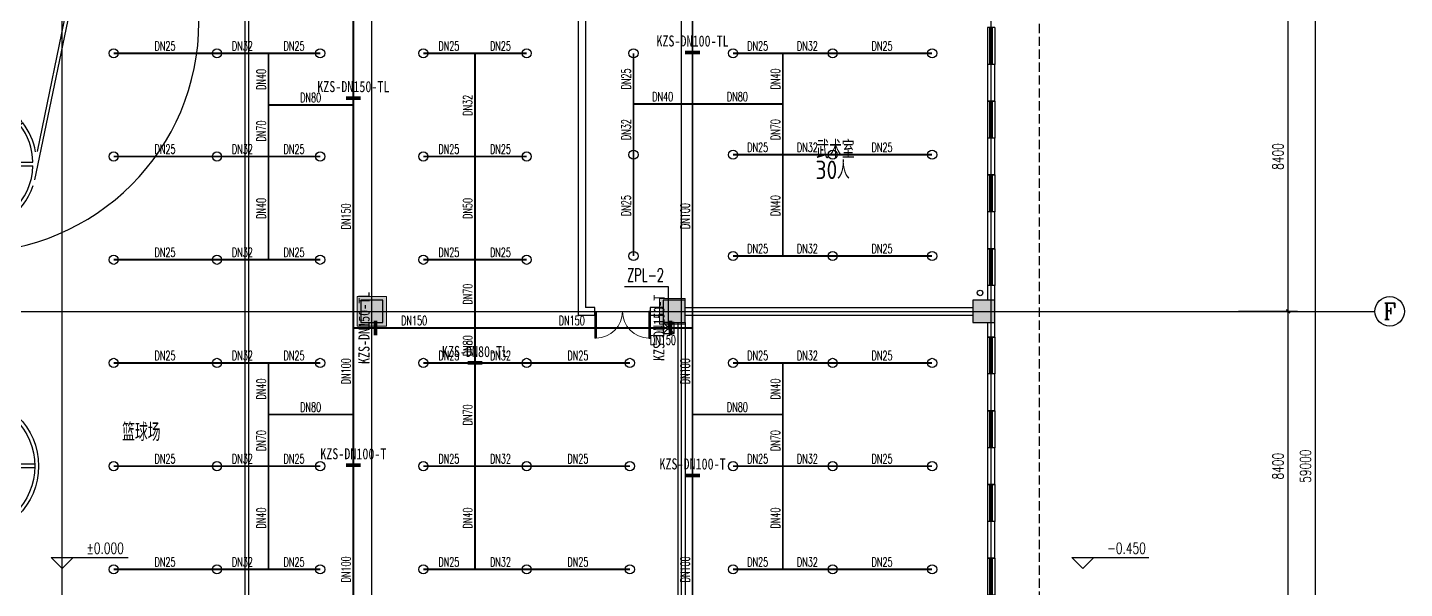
# Model space of a CAD drawing. Extents: x 817814 to 953178, y -139555 to 106956.
# Drawn here: x 890356 to 927704, y -104890 to -89671 of the extents above; entities that cross this region are included whole.
import ezdxf
from ezdxf.enums import TextEntityAlignment as Align

# ---------------------------------------------------------------- set-up
doc = ezdxf.new("R2010")
doc.units = 0
doc.header["$LTSCALE"] = 1000
doc.header["$MEASUREMENT"] = 0
doc.linetypes.add('__DASH', pattern=[0.35, 0.25, -0.1])
doc.linetypes.add('DOTE', pattern=[2.42, 2, -0.2, 0.02, -0.2])
doc.layers.add('15101', color=5, linetype='Continuous', lineweight=18)
for name, color, linetype in [('A-Roof-Drng', 8, 'Continuous'), ('AXIS', 3, 'Continuous'), ('AXIS_TEXT', 7, 'Continuous'), ('COLUMN', 2, 'Continuous'), ('DIM_ELEV', 3, 'Continuous'), ('DOOR_FIRE', 4, 'Continuous'), ('DOTE', 8, 'Continuous'), ('P-SPRN-IDEN', 4, 'Continuous'), ('P-SPRN-NAZL', 3, 'Continuous'), ('P-SPRN-PIPE', 6, 'Continuous'), ('P-SPRN-VPIP', 161, 'Continuous'), ('PUB_DIM', 3, 'Continuous'), ('PUB_HATCH', 8, 'Continuous'), ('PUB_TEXT', 7, 'Continuous'), ('WALL', 2, 'Continuous'), ('WINDOW', 4, 'Continuous'), ('体育设施', 7, 'Continuous'), ('抗震支吊架', 2, 'Continuous'), ('散水', 151, '__DASH')]:
    doc.layers.add(name, color=color, linetype=linetype)
doc.layers.add('定位矩形', color=6, linetype='Continuous', plot=False)
doc.layers.add('建筑底图', color=6, linetype='Continuous', plot=False)
doc.styles.add('_TCH_AXIS', font='COMPLEX', dxfattribs={"bigfont": 'GBCBIG'})
doc.styles.add('_TCH_DIM', font='SIMPLEX', dxfattribs={"bigfont": 'GBCBIG'})
doc.styles.add('_TCH_DIM_T3', font='SIMPLEX', dxfattribs={"width": 0.705882, "bigfont": 'GBCBIG'})
doc.styles.add('_TWT_PIPEDN', font='simplex.shx', dxfattribs={"width": 0.8, "height": 3.5, "bigfont": 'gbcbig.shx'})
doc.styles.add('_TWT_SERIAL', font='COMPLEX', dxfattribs={"width": 0.8, "height": 3, "bigfont": 'HZTXT'})
doc.styles.add('COMPLEX', font='COMPLEX')
doc.styles.add('kzcad', font='', dxfattribs={"width": 0.8})
doc.styles.get("Standard").update_dxf_attribs({"font": 'GBENOR', "bigfont": 'GBCBIG'})
doc.styles.get('kzcad').set_extended_font_data('SimSun')
doc.dimstyles.new('_TCH_ARCH&&100', dxfattribs={"dimtxt": 297.5, "dimasz": 100, "dimexe": 250, "dimexo": 300, "dimgap": 126.25, "dimtad": 1, "dimdec": 0, "dimzin": 0, "dimdsep": 46, "dimtxsty": '_TCH_DIM_T3', "dimblk": 'ARCHTICK', "dimcen": 0.09, "dimclrt": 7, "dimazin": 2, "dimtfac": 1, "dimtdec": 0, "dimtix": 1, "dimtmove": 2, "dimatfit": 3, "dimfxl": 100, "dimtolj": 1, "dimtzin": 0, "dimarcsym": 0})

# ---------------------------------------------------------------- blocks, each defined once
blk = doc.blocks.new('zhuzi')
at = {"layer": '15101'}
h = blk.add_hatch(color=256, dxfattribs=at)
h.dxf.hatch_style = 1
h.paths.add_polyline_path([(50957, 5262), (51657, 5262), (51657, 5962), (50957, 5962)])
h.paths.add_polyline_path([(42757, 5162), (43557, 5162), (43557, 5962), (42757, 5962)])
h.paths.add_polyline_path([(34407, 5262), (35107, 5262), (35107, 5962), (34407, 5962)])
h.paths.add_polyline_path([(26007, 5262), (26707, 5262), (26707, 5962), (26007, 5962)])
h.paths.add_polyline_path([(17857, 5162), (18657, 5162), (18657, 5962), (17857, 5962)])
h.paths.add_polyline_path([(59457, 2362), (60057, 2362), (60057, 2962), (59457, 2962)])
h.paths.add_polyline_path([(51057, 2362), (51657, 2362), (51657, 2962), (51057, 2962)])
h.paths.add_polyline_path([(17857, 2362), (18457, 2362), (18457, 2962), (17857, 2962)])
h.paths.add_polyline_path([(9457, 2362), (10057, 2362), (10057, 2962), (9457, 2962)])
h.paths.add_polyline_path([(59457, -2838), (60057, -2838), (60057, -2238), (59457, -2238)])
h.paths.add_polyline_path([(50957, -2888), (51657, -2888), (51657, -2188), (50957, -2188)])
h.paths.add_polyline_path([(42757, -2938), (43557, -2938), (43557, -2138), (42757, -2138)])
h.paths.add_polyline_path([(17857, -2938), (18657, -2938), (18657, -2138), (17857, -2138)])
h.paths.add_polyline_path([(9457, -2838), (10057, -2838), (10057, -2238), (9457, -2238)])
h.paths.add_polyline_path([(59457, -11238), (60057, -11238), (60057, -10638), (59457, -10638)])
h.paths.add_polyline_path([(50957, -11288), (51657, -11288), (51657, -10588), (50957, -10588)])
h.paths.add_polyline_path([(42757, -11338), (43557, -11338), (43557, -10538), (42757, -10538)])
h.paths.add_polyline_path([(17857, -11338), (18657, -11338), (18657, -10538), (17857, -10538)])
h.paths.add_polyline_path([(9457, -11238), (10057, -11238), (10057, -10638), (9457, -10638)])
h.paths.add_polyline_path([(5257, -11238), (5857, -11238), (5857, -10638), (5257, -10638)])
h.paths.add_polyline_path([(59457, -19638), (60057, -19638), (60057, -19038), (59457, -19038)])
h.paths.add_polyline_path([(50957, -19688), (51657, -19688), (51657, -18988), (50957, -18988)])
h.paths.add_polyline_path([(42757, -19738), (43557, -19738), (43557, -18938), (42757, -18938)])
h.paths.add_polyline_path([(17857, -19738), (18657, -19738), (18657, -18938), (17857, -18938)])
h.paths.add_polyline_path([(9457, -19638), (10057, -19638), (10057, -19038), (9457, -19038)])
h.paths.add_polyline_path([(5257, -19638), (5857, -19638), (5857, -19038), (5257, -19038)])
h.paths.add_polyline_path([(59457, -28038), (60057, -28038), (60057, -27438), (59457, -27438)])
h.paths.add_polyline_path([(50957, -28088), (51657, -28088), (51657, -27388), (50957, -27388)])
h.paths.add_polyline_path([(42757, -28138), (43557, -28138), (43557, -27338), (42757, -27338)])
h.paths.add_polyline_path([(17857, -28138), (18657, -28138), (18657, -27338), (17857, -27338)])
h.paths.add_polyline_path([(9457, -28038), (10057, -28038), (10057, -27438), (9457, -27438)])
h.paths.add_polyline_path([(5257, -28038), (5857, -28038), (5857, -27438), (5257, -27438)])
h.paths.add_polyline_path([(59457, -36438), (60057, -36438), (60057, -35838), (59457, -35838)])
h.paths.add_polyline_path([(50957, -36488), (51657, -36488), (51657, -35788), (50957, -35788)])
h.paths.add_polyline_path([(42757, -36538), (43557, -36538), (43557, -35738), (42757, -35738)])
h.paths.add_polyline_path([(17857, -36538), (18657, -36538), (18657, -35738), (17857, -35738)])
h.paths.add_polyline_path([(9457, -36438), (10057, -36438), (10057, -35838), (9457, -35838)])
h.paths.add_polyline_path([(5257, -36438), (5857, -36438), (5857, -35838), (5257, -35838)])
h.paths.add_polyline_path([(59457, -44838), (60057, -44838), (60057, -44238), (59457, -44238)])
h.paths.add_polyline_path([(50957, -44888), (51657, -44888), (51657, -44188), (50957, -44188)])
h.paths.add_polyline_path([(42757, -44938), (43557, -44938), (43557, -44138), (42757, -44138)])
h.paths.add_polyline_path([(17857, -44938), (18657, -44938), (18657, -44138), (17857, -44138)])
h.paths.add_polyline_path([(9457, -44838), (10057, -44838), (10057, -44238), (9457, -44238)])
h.paths.add_polyline_path([(59457, -50038), (60057, -50038), (60057, -49438), (59457, -49438)])
h.paths.add_polyline_path([(51057, -50038), (51657, -50038), (51657, -49438), (51057, -49438)])
h.paths.add_polyline_path([(17857, -50038), (18457, -50038), (18457, -49438), (17857, -49438)])
h.paths.add_polyline_path([(9457, -50038), (10057, -50038), (10057, -49438), (9457, -49438)])
h.paths.add_polyline_path([(50957, -53038), (51657, -53038), (51657, -52338), (50957, -52338)])
h.paths.add_polyline_path([(42757, -53038), (43557, -53038), (43557, -52238), (42757, -52238)])
h.paths.add_polyline_path([(34407, -53038), (35107, -53038), (35107, -52338), (34407, -52338)])
h.paths.add_polyline_path([(26007, -53038), (26707, -53038), (26707, -52338), (26007, -52338)])
h.paths.add_polyline_path([(17857, -53038), (18657, -53038), (18657, -52238), (17857, -52238)])
at = {"layer": '15101', "linetype": 'Continuous'}
for points in [[(42757, -19738), (43557, -19738), (43557, -18938), (42757, -18938)], [(50957, -19688), (51657, -19688), (51657, -18988), (50957, -18988)], [(59457, -19638), (60057, -19638), (60057, -19038), (59457, -19038)]]:
    blk.add_lwpolyline(points, close=True, dxfattribs=at)
blk = doc.blocks.new('A$Cd0cbd1ce')
at = {"layer": '体育设施', "color": 0, "linetype": 'DOTE'}
blk.add_line((7600, 0), (7600, 30000), dxfattribs=at)
at = {"layer": '体育设施', "color": 0}
for p, q in [((100, 29000), (15100, 29000)), ((100, 1000), (100, 29000)), ((1350, 27050), (1350, 29000)), ((5801, 22767), (4502, 28980)), ((5730, 23537), (4600, 29000)), ((9399, 22767), (10698, 28980)), ((9470, 23537), (10600, 29000)), ((13850, 27050), (13850, 29000)), ((15100, 29000), (15100, 1000)), ((7570, 25050), (7570, 24950)), ((7620, 25050), (7620, 24950)), ((6727, 24832), (6774, 24743)), ((6772, 24854), (6815, 24764)), ((8381, 24878), (8334, 24788)), ((8426, 24856), (8380, 24767)), ((6119, 24309), (6199, 24249)), ((9046, 24354), (8966, 24293)), ((9077, 24315), (8997, 24254)), ((9077, 24315), (8997, 24254)), ((6089, 24269), (6169, 24208)), ((5851, 23250), (9349, 23250)), ((5851, 23150), (9349, 23150)), ((9400, 15050), (5802, 15050)), ((9400, 14950), (5802, 14950)), ((5801, 7233), (4502, 1020)), ((9399, 7233), (10698, 1020)), ((5851, 6850), (9349, 6850)), ((5851, 6750), (9349, 6750)), ((5730, 6463), (4600, 1000)), ((9470, 6463), (10600, 1000)), ((6089, 5731), (6169, 5792)), ((6119, 5691), (6199, 5751)), ((9046, 5646), (8966, 5707)), ((9077, 5685), (8997, 5746)), ((6727, 5168), (6774, 5257)), ((6772, 5146), (6815, 5236)), ((8426, 5144), (8380, 5233)), ((7570, 4950), (7570, 5050)), ((7620, 4950), (7620, 5050)), ((8381, 5122), (8334, 5212)), ((1350, 2950), (1350, 1000)), ((13850, 2950), (13850, 1000)), ((15100, 1000), (100, 1000))]:
    blk.add_line(p, q, dxfattribs=at)
blk.add_lwpolyline([(15200, 29100), (15200, 900), (0, 900), (0, 29100)], close=True, dxfattribs=at)
for radius in [1900, 1800]:
    blk.add_circle((7600, 15000), radius, dxfattribs=at)
for centre, radius, start, end in [((7600, 27050), 6250, 180, 0), ((7600, 23200), 1850, 90.9183, 116.5905), ((7600, 23200), 1850, 65.0429, 89.3697), ((7600, 23200), 1850, 118.1392, 143.1811), ((7600, 23200), 1750, 118.1519, 143.172), ((7600, 23200), 1750, 90.9745, 116.6429), ((7600, 23200), 1750, 65.1845, 89.3424), ((7600, 23200), 1750, 38.6618, 63.5374), ((7600, 23200), 1850, 38.5966, 63.4942), ((7600, 23200), 1850, 10.2284, 37.0478), ((7600, 23200), 1850, 144.7298, 169.7716), ((7600, 23200), 1750, 144.8368, 178.4082), ((7600, 23200), 1750, 1.5918, 37.0247), ((7599, 23198), 1849, 190.0502, 341.6686), ((7600, 23200), 1750, 181.5918, 358.4082), ((7600, 2950), 6250, 0, 180), ((7599, 6802), 1849, 18.3314, 169.9498), ((7600, 6800), 1750, 1.5918, 178.4082), ((7600, 6800), 1750, 181.5918, 215.1632), ((7600, 6800), 1750, 322.9753, 358.4082), ((7600, 6800), 1850, 190.2284, 215.2702), ((7600, 6800), 1850, 322.9522, 349.7716), ((7600, 6800), 1850, 216.8189, 241.8608), ((7600, 6800), 1750, 216.828, 241.8481), ((7600, 6800), 1750, 296.4626, 321.3382), ((7600, 6800), 1850, 296.5058, 321.4034), ((7600, 6800), 1750, 243.3571, 269.0255), ((7600, 6800), 1850, 243.4095, 269.0817), ((7600, 6800), 1750, 270.6576, 294.8155), ((7600, 6800), 1850, 270.6303, 294.9571)]:
    blk.add_arc(centre, radius, start, end, dxfattribs=at)
blk = doc.blocks.new('_ArchTick')
at = {"color": 0, "linetype": 'ByBlock', "const_width": 0.4}
blk.add_lwpolyline([(-0.5, -0.5), (0.5, 0.5)], dxfattribs=at)
blk = doc.blocks.new('*D238')
at = {"layer": 'Defpoints', "color": 0, "transparency": 16777216}
for p in [(579033, 113938), (581423, 113938), (579033, 54938)]:
    blk.add_point(p, dxfattribs=at)
at = {"layer": 'PUB_DIM', "color": 0, "lineweight": -2, "transparency": 16777216}
for p, q in [((579333, 113938), (581673, 113938)), ((581423, 54938), (581423, 113938)), ((579333, 54938), (581673, 54938))]:
    blk.add_line(p, q, dxfattribs=at)
at = {"layer": 'PUB_DIM', "color": 0, "lineweight": -2, "transparency": 16777216, "xscale": 100, "yscale": 100, "zscale": 100}
for p, rotation in [((581423, 113938), 90), ((581423, 54938), 270)]:
    blk.add_blockref('_ArchTick', p, dxfattribs=dict(at, rotation=rotation))
at = {"layer": 'PUB_DIM', "color": 7, "transparency": 16777216, "insert": (581148, 84438), "char_height": 297.5, "attachment_point": 5, "rotation": 90, "style": '_TCH_DIM_T3'}
blk.add_mtext('\\A1;59000', dxfattribs=at)
blk = doc.blocks.new('*D247')
at = {"layer": 'Defpoints', "color": 0, "transparency": 16777216}
for p in [(579033, 88638), (580677, 88638), (579033, 80238)]:
    blk.add_point(p, dxfattribs=at)
at = {"layer": 'PUB_DIM', "color": 0, "lineweight": -2, "transparency": 16777216}
for p, q in [((579333, 88638), (580927, 88638)), ((580677, 80238), (580677, 88638)), ((579333, 80238), (580927, 80238))]:
    blk.add_line(p, q, dxfattribs=at)
at = {"layer": 'PUB_DIM', "color": 0, "lineweight": -2, "transparency": 16777216, "xscale": 100, "yscale": 100, "zscale": 100}
for p, rotation in [((580677, 88638), 90), ((580677, 80238), 270)]:
    blk.add_blockref('_ArchTick', p, dxfattribs=dict(at, rotation=rotation))
at = {"layer": 'PUB_DIM', "color": 7, "transparency": 16777216, "insert": (580402, 84438), "char_height": 297.5, "attachment_point": 5, "rotation": 90, "style": '_TCH_DIM_T3'}
blk.add_mtext('\\A1;8400', dxfattribs=at)
blk = doc.blocks.new('*D248')
at = {"layer": 'Defpoints', "color": 0, "transparency": 16777216}
for p in [(579033, 97038), (580677, 97038), (579033, 88638)]:
    blk.add_point(p, dxfattribs=at)
at = {"layer": 'PUB_DIM', "color": 0, "lineweight": -2, "transparency": 16777216}
for p, q in [((579333, 97038), (580927, 97038)), ((580677, 88638), (580677, 97038)), ((579333, 88638), (580927, 88638))]:
    blk.add_line(p, q, dxfattribs=at)
at = {"layer": 'PUB_DIM', "color": 0, "lineweight": -2, "transparency": 16777216, "xscale": 100, "yscale": 100, "zscale": 100}
for p, rotation in [((580677, 97038), 90), ((580677, 88638), 270)]:
    blk.add_blockref('_ArchTick', p, dxfattribs=dict(at, rotation=rotation))
at = {"layer": 'PUB_DIM', "color": 7, "transparency": 16777216, "insert": (580402, 92838), "char_height": 297.5, "attachment_point": 5, "rotation": 90, "style": '_TCH_DIM_T3'}
blk.add_mtext('\\A1;8400', dxfattribs=at)
blk = doc.blocks.new('_FZH')
blk.add_lwpolyline([(-0.5, -0.5), (0.5, -0.5), (0.5, 0.5), (-0.5, 0.5)], close=True)
at = {"layer": 'PUB_HATCH'}
blk.add_solid([(-0.5, -0.5), (0.5, -0.5), (-0.5, 0.5), (0.5, 0.5)], dxfattribs=at)
blk = doc.blocks.new('$TCHSYS$WIN2D')
for p, q in [((-0.5, 0.5), (0.5, 0.5)), ((-0.5, 0.5), (-0.5, -0.5)), ((0.5, 0.5), (0.5, -0.5)), ((0.5, 0.167), (-0.5, 0.167)), ((0.5, -0.167), (-0.5, -0.167)), ((-0.5, -0.5), (0.5, -0.5))]:
    blk.add_line(p, q)
blk = doc.blocks.new('_AXISO')
blk.add_circle((0, 0), 0.5)
at = {"layer": 'AXIS_TEXT', "style": 'COMPLEX', "width": 1.041667}
blk.add_attdef('A', text='', height=0.56, dxfattribs=at).set_placement((-0.25, -0.28), (0.25, -0.28), align=Align.FIT)
blk = doc.blocks.new('$DorLib2D$00000002')
for p, q in [((-0.5, 0), (-0.5, 0.4875)), ((-0.475, 0.4875), (-0.5, 0.4875)), ((-0.475, 0), (-0.475, 0.4875)), ((0.475, 0), (0.475, 0.4875)), ((0.475, 0.4875), (0.5, 0.4875)), ((0.5, 0), (0.5, 0.4875)), ((-0.5, 0), (-0.475, 0)), ((0.5, 0), (0.475, 0))]:
    blk.add_line(p, q)
at = {"lineweight": 13}
for centre, start, end in [((-0.4875, 0), 0, 88.53072), ((0.4875, 0), 91.46928, 180)]:
    blk.add_arc(centre, 0.4875, start, end, dxfattribs=at)
blk = doc.blocks.new('$TwtSys$00000125')
blk.add_circle((0, 0, 0), 1)
blk = doc.blocks.new('xdzcdxcvf')
at = {"layer": 'A-Roof-Drng'}
blk.add_circle((572321.4, 89137.7), 75, dxfattribs=at)
at = {"layer": 'AXIS'}
blk.add_line((579032.5, 88637.7), (583032.5, 88637.7), dxfattribs=at)
at = {"layer": 'DIM_ELEV'}
for p, q in [((547421.4, 81657.8), (547121.4, 81957.8)), ((547121.4, 81957.8), (549215.8, 81957.8)), ((547421.4, 81657.8), (547721.4, 81957.8)), ((575106.5, 81657.8), (574806.5, 81957.8)), ((574806.5, 81957.8), (576900.9, 81957.8)), ((575106.5, 81657.8), (575406.5, 81957.8))]:
    blk.add_line(p, q, dxfattribs=at)
at = {"layer": 'DOTE'}
for p, q in [((547421.4, 52467.1), (547421.4, 117010.8)), ((555821.4, 52467.1), (555821.4, 117010.8)), ((564221.4, 52467.1), (564221.4, 117010.8)), ((572621.4, 52467.1), (572621.4, 117010.8)), ((512626.4, 88637.7), (579032.5, 88637.7))]:
    blk.add_line(p, q, dxfattribs=at)
at = {"layer": 'WALL'}
for p, q in [((561421.4, 102737.7), (561421.4, 88537.7)), ((561621.4, 102637.7), (561621.4, 88737.7)), ((572721.4, 95337.7), (572521.4, 95337.7)), ((572521.4, 95337.7), (572521.4, 94337.7)), ((572721.4, 94337.7), (572721.4, 95337.7)), ((572521.4, 94337.7), (572721.4, 94337.7)), ((572721.4, 93337.7), (572521.4, 93337.7)), ((572521.4, 93337.7), (572521.4, 92337.7)), ((572721.4, 92337.7), (572721.4, 93337.7)), ((572521.4, 92337.7), (572721.4, 92337.7)), ((572721.4, 91337.7), (572521.4, 91337.7)), ((572521.4, 91337.7), (572521.4, 90337.7)), ((572721.4, 90337.7), (572721.4, 91337.7)), ((572521.4, 90337.7), (572721.4, 90337.7)), ((572721.4, 89337.7), (572521.4, 89337.7)), ((572521.4, 89337.7), (572521.4, 88937.7)), ((572721.4, 88937.7), (572721.4, 89337.7)), ((561421.4, 88537.7), (561871.4, 88537.7)), ((561871.4, 88737.7), (561621.4, 88737.7)), ((561871.4, 88537.7), (561871.4, 88737.7)), ((563721.4, 88737.7), (563371.4, 88737.7)), ((563371.4, 88737.7), (563371.4, 88537.7)), ((563371.4, 88537.7), (563721.4, 88537.7)), ((564321.4, 88737.7), (572121.4, 88737.7)), ((564321.4, 88537.7), (572121.4, 88537.7)), ((564121.4, 88337.7), (564121.4, 80537.7)), ((564321.4, 88337.7), (564321.4, 80537.7)), ((572521.4, 88337.7), (572521.4, 87937.7)), ((572721.4, 87937.7), (572721.4, 88337.7)), ((572521.4, 87937.7), (572721.4, 87937.7)), ((572721.4, 86937.7), (572521.4, 86937.7)), ((572521.4, 86937.7), (572521.4, 85937.7)), ((572721.4, 85937.7), (572721.4, 86937.7)), ((572521.4, 85937.7), (572721.4, 85937.7)), ((572721.4, 84937.7), (572521.4, 84937.7)), ((572521.4, 84937.7), (572521.4, 83937.7)), ((572721.4, 83937.7), (572721.4, 84937.7)), ((572521.4, 83937.7), (572721.4, 83937.7)), ((572721.4, 82937.7), (572521.4, 82937.7)), ((572521.4, 82937.7), (572521.4, 81937.7)), ((572721.4, 81937.7), (572721.4, 82937.7)), ((572521.4, 81937.7), (572721.4, 81937.7))]:
    blk.add_line(p, q, dxfattribs=at)
at = {"layer": '散水'}
blk.add_lwpolyline([(573921.4, 102037.7), (573921.4, 66837.7)], dxfattribs=at)
blk.add_blockref('zhuzi', (512664.2, 107975.3))
at = {"layer": 'AXIS'}
ref = blk.add_blockref('_AXISO', (583432.5, 88637.7), dxfattribs=dict(at, xscale=800, yscale=800, zscale=800))
ref.add_attrib('A', 'F', dxfattribs={"layer": 'AXIS_TEXT', "height": 445.4, "style": '_TCH_AXIS'}).set_placement((583262.8, 88414.9), (583602.2, 88414.9), align=Align.FIT)
at = {"layer": 'COLUMN', "xscale": 600, "yscale": 600, "zscale": 600}
for p in [(555821.4, 88637.7), (564021.4, 88637.7), (572421.4, 88637.7)]:
    blk.add_blockref('_FZH', p, dxfattribs=at)
at = {"layer": 'DOOR_FIRE', "xscale": -1500, "yscale": 1500, "zscale": 200, "rotation": 180}
blk.add_blockref('$DorLib2D$00000002', (562621.4, 88637.7), dxfattribs=at)
at = {"layer": 'WINDOW', "xscale": 1000, "yscale": 200, "zscale": -1000, "rotation": 270}
for p in [(572621.4, 95837.7), (572621.4, 93837.7), (572621.4, 91837.7), (572621.4, 89837.7), (572621.4, 87437.7), (572621.4, 85437.7), (572621.4, 83437.7), (572621.4, 81437.7)]:
    blk.add_blockref('$TCHSYS$WIN2D', p, dxfattribs=at)
at = {"layer": '体育设施', "color": 8}
blk.add_blockref('A$Cd0cbd1ce', (537281.4, 69437.7), dxfattribs=at)
at = {"layer": 'PUB_TEXT'}
for s, height, p in [('武术室', 482.27, (567877.5, 92789.8)), ('30', 500, (567856.4, 92226.5)), ('人', 482.3, (568439.7, 92226.5)), ('篮球场', 482.27, (549049.5, 85118.1))]:
    blk.add_text(s, height=height, dxfattribs=at).set_placement(p)
at = {"layer": 'PUB_TEXT', "style": '_TCH_DIM', "width": 0.705882}
for s, p in [('%%P0.000', (548085.8, 82062.8)), ('-0.450', (575770.9, 82062.8))]:
    blk.add_text(s, height=297.5, dxfattribs=at).set_placement(p)
at = {"layer": 'PUB_DIM'}
for p1, p2, distance, picture, middle in [((579032.5, 54937.7), (579032.5, 113937.7), -2390.1, '*D238', (581147.6, 84437.7)), ((579032.5, 88637.7), (579032.5, 97037.7), -1644.7, '*D248', (580402.2, 92837.7)), ((579032.5, 80237.7), (579032.5, 88637.7), -1644.7, '*D247', (580402.2, 84437.7))]:
    dim = blk.add_aligned_dim(p1=p1, p2=p2, distance=distance, dimstyle='_TCH_ARCH&&100', dxfattribs=at)
    dim.commit()
    dim.dimension.update_dxf_attribs({"geometry": picture, "text_midpoint": middle})

msp = doc.modelspace()

# ---------------------------------------------------------------- linework, layer by layer
at = {"layer": 'P-SPRN-IDEN'}
for p, q in [((907743.4, -96701.6), (906548.4, -96701.6)), ((907743.4, -97820.5), (907743.4, -96701.6))]:
    msp.add_line(p, q, dxfattribs=at)
at = {"layer": 'P-SPRN-PIPE', "color": 2, "const_width": 50}
for points in [[(899193.4, -91770.5), (899193.4, -83370.5)], [(899193.4, -97820.5), (899193.4, -91770.5)], [(902493.4, -97820.5), (899193.4, -97820.5)], [(899193.4, -100170.5), (899193.4, -97820.5)], [(907693.4, -97820.5), (902493.4, -97820.5)], [(908393.4, -97820.5), (907793.4, -97820.5)], [(899193.4, -108570.5), (899193.4, -100170.5)]]:
    msp.add_lwpolyline(points, dxfattribs=at)
at = {"layer": 'P-SPRN-PIPE', "const_width": 50}
for points in [[(908393.4, -91745.5), (908393.4, -86170.5)], [(895493.4, -90370.5), (892693.4, -90370.5)], [(896893.4, -90370.5), (895493.4, -90370.5)], [(898293.4, -90370.5), (896893.4, -90370.5)], [(896893.4, -90370.5), (896893.4, -91770.5)], [(902493.4, -90370.5), (901093.4, -90370.5)], [(903893.4, -90370.5), (902493.4, -90370.5)], [(902493.4, -93170.5), (902493.4, -90370.5)], [(906793.4, -91745.5), (906793.4, -90370.5)], [(910843.4, -90370.5), (909493.4, -90370.5)], [(912193.4, -90370.5), (910843.4, -90370.5)], [(910843.4, -90370.5), (910843.4, -91745.5)], [(914893.4, -90370.5), (912193.4, -90370.5)], [(896893.4, -91770.5), (899193.4, -91770.5)], [(896893.4, -91770.5), (896893.4, -93170.5)], [(906793.4, -93120.5), (906793.4, -91745.5)], [(908393.4, -91745.5), (906793.4, -91745.5)], [(908393.4, -97820.5), (908393.4, -91745.5)], [(910843.4, -91745.5), (908393.4, -91745.5)], [(910843.4, -91745.5), (910843.4, -93120.5)], [(895493.4, -93170.5), (892693.4, -93170.5)], [(896893.4, -93170.5), (895493.4, -93170.5)], [(898293.4, -93170.5), (896893.4, -93170.5)], [(896893.4, -93170.5), (896893.4, -95970.5)], [(902493.4, -93170.5), (901093.4, -93170.5)], [(903893.4, -93170.5), (902493.4, -93170.5)], [(902493.4, -95970.5), (902493.4, -93170.5)], [(906793.4, -95870.5), (906793.4, -93120.5)], [(910843.4, -93120.5), (909493.4, -93120.5)], [(912193.4, -93120.5), (910843.4, -93120.5)], [(910843.4, -93120.5), (910843.4, -95870.5)], [(914893.4, -93120.5), (912193.4, -93120.5)], [(895493.4, -95970.5), (892693.4, -95970.5)], [(896893.4, -95970.5), (895493.4, -95970.5)], [(898293.4, -95970.5), (896893.4, -95970.5)], [(902493.4, -95970.5), (901093.4, -95970.5)], [(903893.4, -95970.5), (902493.4, -95970.5)], [(902493.4, -97820.5), (902493.4, -95970.5)], [(910843.4, -95870.5), (909493.4, -95870.5)], [(912193.4, -95870.5), (910843.4, -95870.5)], [(914893.4, -95870.5), (912193.4, -95870.5)], [(902493.4, -98770.5), (902493.4, -97820.5)], [(908393.4, -100170.5), (908393.4, -97820.5)], [(892693.4, -98770.5), (895493.4, -98770.5)], [(895493.4, -98770.5), (896893.4, -98770.5)], [(896893.4, -98770.5), (898293.4, -98770.5)], [(896893.4, -98770.5), (896893.4, -100170.5)], [(902493.4, -98770.5), (901093.4, -98770.5)], [(903893.4, -98770.5), (902493.4, -98770.5)], [(902493.4, -101570.5), (902493.4, -98770.5)], [(906693.4, -98770.5), (903893.4, -98770.5)], [(909493.4, -98770.5), (910843.4, -98770.5)], [(910843.4, -98770.5), (910843.4, -100170.5)], [(910843.4, -98770.5), (912193.4, -98770.5)], [(912193.4, -98770.5), (914893.4, -98770.5)], [(896893.4, -100170.5), (899193.4, -100170.5)], [(896893.4, -100170.5), (896893.4, -101570.5)], [(910843.4, -100170.5), (908393.4, -100170.5)], [(908393.4, -108570.5), (908393.4, -100170.5)], [(910843.4, -100170.5), (910843.4, -101570.5)], [(892693.4, -101570.5), (895493.4, -101570.5)], [(895493.4, -101570.5), (896893.4, -101570.5)], [(896893.4, -101570.5), (898293.4, -101570.5)], [(896893.4, -101570.5), (896893.4, -104370.5)], [(902493.4, -101570.5), (901093.4, -101570.5)], [(903893.4, -101570.5), (902493.4, -101570.5)], [(902493.4, -104370.5), (902493.4, -101570.5)], [(906693.4, -101570.5), (903893.4, -101570.5)], [(909493.4, -101570.5), (910843.4, -101570.5)], [(910843.4, -101570.5), (912193.4, -101570.5)], [(910843.4, -101570.5), (910843.4, -104370.5)], [(912193.4, -101570.5), (914893.4, -101570.5)], [(892693.4, -104370.5), (895493.4, -104370.5)], [(895493.4, -104370.5), (896893.4, -104370.5)], [(896893.4, -104370.5), (898293.4, -104370.5)], [(902493.4, -104370.5), (901093.4, -104370.5)], [(903893.4, -104370.5), (902493.4, -104370.5)], [(906693.4, -104370.5), (903893.4, -104370.5)], [(909493.4, -104370.5), (910843.4, -104370.5)], [(910843.4, -104370.5), (912193.4, -104370.5)], [(912193.4, -104370.5), (914893.4, -104370.5)]]:
    msp.add_lwpolyline(points, dxfattribs=at)
at = {"layer": 'P-SPRN-VPIP'}
msp.add_circle((907743.4, -97820.5), 50, dxfattribs=at)
at = {"layer": '定位矩形'}
for p, q in [((907593.4, -97970.5), (907893.4, -97670.5)), ((907593.4, -97670.5), (907893.4, -97970.5))]:
    msp.add_line(p, q, dxfattribs=at)
msp.add_lwpolyline([(907593.4, -97970.5), (907893.4, -97970.5), (907893.4, -97670.5), (907593.4, -97670.5)], close=True, dxfattribs=at)
at = {"layer": '抗震支吊架', "color": 4, "const_width": 100}
for points in [[(908193.4, -90345.5), (908593.4, -90345.5)], [(898993.4, -91583), (899393.4, -91583)], [(899793.4, -98020.5), (899793.4, -97620.5)], [(907793.4, -98020.5), (907793.4, -97620.5)], [(902293.4, -98770.5), (902693.4, -98770.5)], [(898993.4, -101545.5), (899393.4, -101545.5)], [(908193.4, -101820.5), (908593.4, -101820.5)]]:
    msp.add_lwpolyline(points, dxfattribs=at)

# ---------------------------------------------------------------- block references
at = {"layer": 'P-SPRN-NAZL', "xscale": 125, "yscale": 125, "zscale": 125}
for p in [(892693.4, -90370.5), (895493.4, -90370.5), (898293.4, -90370.5), (901093.4, -90370.5), (903893.4, -90370.5), (906793.4, -90370.5), (909493.4, -90370.5), (912193.4, -90370.5), (914893.4, -90370.5), (906793.4, -93120.5), (909493.4, -93120.5), (912193.4, -93120.5), (914893.4, -93120.5), (892693.4, -93170.5), (895493.4, -93170.5), (898293.4, -93170.5), (901093.4, -93170.5), (903893.4, -93170.5), (892693.4, -95970.5), (895493.4, -95970.5), (898293.4, -95970.5), (901093.4, -95970.5), (903893.4, -95970.5), (906793.4, -95870.5), (909493.4, -95870.5), (912193.4, -95870.5), (914893.4, -95870.5), (892693.4, -98770.5), (895493.4, -98770.5), (898293.4, -98770.5), (901093.4, -98770.5), (903893.4, -98770.5), (906693.4, -98770.5), (909493.4, -98770.5), (912193.4, -98770.5), (914893.4, -98770.5), (892693.4, -101570.5), (895493.4, -101570.5), (898293.4, -101570.5), (901093.4, -101570.5), (903893.4, -101570.5), (906693.4, -101570.5), (909493.4, -101570.5), (912193.4, -101570.5), (914893.4, -101570.5), (892693.4, -104370.5), (895493.4, -104370.5), (898293.4, -104370.5), (901093.4, -104370.5), (903893.4, -104370.5), (906693.4, -104370.5), (909493.4, -104370.5), (912193.4, -104370.5), (914893.4, -104370.5)]:
    msp.add_blockref('$TwtSys$00000125', p, dxfattribs=at)
at = {"layer": '建筑底图'}
msp.add_blockref('xdzcdxcvf', (343872, -186008.2), dxfattribs=at)

# ---------------------------------------------------------------- texts
at = {"layer": 'P-SPRN-IDEN', "color": 251, "style": '_TWT_PIPEDN', "width": 0.64}
for s, rotation, p in [('DN25', 0.00001, (893800.1, -90295.5)), ('DN32', 0.00001, (895900.1, -90295.5)), ('DN25', 0.00001, (897300.1, -90295.5)), ('DN25', 0.00001, (901500.1, -90295.5)), ('DN25', 0.00001, (902900.1, -90295.5)), ('DN25', 0.00001, (909875.1, -90295.5)), ('DN32', 0.00001, (911225.1, -90295.5)), ('DN25', 0.00001, (913250.1, -90295.5)), ('DN40', 90, (896818.4, -91363.9)), ('DN25', 90, (906718.4, -91351.4)), ('DN40', 90, (910768.4, -91351.4)), ('DN32', 90, (902418.4, -92063.9)), ('DN32', 90, (906718.4, -92726.4)), ('DN25', 0.00001, (893800.1, -93095.5)), ('DN32', 0.00001, (895900.1, -93095.5)), ('DN25', 0.00001, (897300.1, -93095.5)), ('DN25', 0.00001, (901500.1, -93095.5)), ('DN25', 0.00001, (902900.1, -93095.5)), ('DN25', 0.00001, (909875.1, -93045.5)), ('DN32', 0.00001, (911225.1, -93045.5)), ('DN25', 0.00001, (913250.1, -93045.5)), ('DN40', 90, (896818.4, -94863.9)), ('DN50', 90, (902418.4, -94863.9)), ('DN25', 90, (906718.4, -94788.9)), ('DN40', 90, (910768.4, -94788.9)), ('DN25', 0.00001, (909875.1, -95795.5)), ('DN32', 0.00001, (911225.1, -95795.5)), ('DN25', 0.00001, (913250.1, -95795.5)), ('DN25', 0.00001, (893800.1, -95895.5)), ('DN32', 0.00001, (895900.1, -95895.5)), ('DN25', 0.00001, (897300.1, -95895.5)), ('DN25', 0.00001, (901500.1, -95895.5)), ('DN25', 0.00001, (902900.1, -95895.5)), ('DN25', 0.00001, (901500.1, -98695.5)), ('DN32', 0.00001, (902900.1, -98695.5)), ('DN25', 0, (905000.1, -98695.5)), ('DN40', 90, (896818.4, -99763.9)), ('DN40', 90, (910768.4, -99763.9)), ('DN25', 0.00001, (901500.1, -101495.5)), ('DN32', 0.00001, (902900.1, -101495.5)), ('DN25', 0, (905000.1, -101495.5)), ('DN40', 90, (896818.4, -103263.9)), ('DN40', 90, (902418.4, -103263.9)), ('DN40', 90, (910768.4, -103263.9)), ('DN25', 0.00001, (901500.1, -104295.5)), ('DN32', 0.00001, (902900.1, -104295.5)), ('DN25', 0, (905000.1, -104295.5))]:
    msp.add_text(s, height=250, rotation=rotation, dxfattribs=at).set_placement(p)
at = {"layer": 'P-SPRN-IDEN', "style": '_TWT_PIPEDN', "width": 0.64}
for s, p in [('DN80', (897750.1, -91695.5)), ('DN80', (909325.1, -91670.5)), ('DN150', (900489.1, -97745.5)), ('DN150', (904764.1, -97745.5)), ('DN150', (907239, -98275.8)), ('DN80', (897750.1, -100095.5)), ('DN80', (909325.1, -100095.5))]:
    msp.add_text(s, height=250, dxfattribs=at).set_placement(p)
at = {"layer": 'P-SPRN-IDEN', "color": 251, "style": '_TWT_PIPEDN', "width": 0.64}
for s, p in [('DN40', (907300.1, -91670.5)), ('DN25', (893800.1, -98695.5)), ('DN32', (895900.1, -98695.5)), ('DN25', (897300.1, -98695.5)), ('DN25', (909875.1, -98695.5)), ('DN32', (911225.1, -98695.5)), ('DN25', (913250.1, -98695.5)), ('DN25', (893800.1, -101495.5)), ('DN32', (895900.1, -101495.5)), ('DN25', (897300.1, -101495.5)), ('DN25', (909875.1, -101495.5)), ('DN32', (911225.1, -101495.5)), ('DN25', (913250.1, -101495.5)), ('DN25', (893800.1, -104295.5)), ('DN32', (895900.1, -104295.5)), ('DN25', (897300.1, -104295.5)), ('DN25', (909875.1, -104295.5)), ('DN32', (911225.1, -104295.5)), ('DN25', (913250.1, -104295.5))]:
    msp.add_text(s, height=250, dxfattribs=at).set_placement(p)
at = {"layer": 'P-SPRN-IDEN', "style": '_TWT_PIPEDN', "width": 0.64}
for s, p in [('DN70', (896818.4, -92763.9)), ('DN70', (910768.4, -92726.4)), ('DN150', (899118.4, -95149.8)), ('DN100', (908318.4, -95137.3)), ('DN70', (902418.4, -97188.9)), ('DN80', (902418.4, -98588.9)), ('DN100', (899118.4, -99349.8)), ('DN100', (908318.4, -99349.8)), ('DN70', (902418.4, -100463.9)), ('DN70', (896818.4, -101163.9)), ('DN70', (910768.4, -101163.9)), ('DN100', (899118.4, -104724.8)), ('DN100', (908318.4, -104724.8))]:
    msp.add_text(s, height=250, rotation=90, dxfattribs=at).set_placement(p)
at = {"layer": 'P-SPRN-IDEN', "color": 7, "style": '_TWT_SERIAL', "width": 0.64}
msp.add_text('ZPL-2', height=350, dxfattribs=at).set_placement((906618.4, -96561.6))
at = {"layer": '抗震支吊架', "color": 4, "style": 'kzcad', "width": 0.8}
for s, rotation, p in [('KZS-DN100-TL', 359.88539, (908393.4, -90185.5)), ('KZS-DN150-TL', 359.88539, (899193.4, -91423)), ('KZS-DN150-TL', 89.88539, (899633.4, -97820.5)), ('KZS-DN150-T', 89.88539, (907633.4, -97820.5)), ('KZS-DN80-TL', 359.88539, (902493.4, -98610.5)), ('KZS-DN100-T', 359.88539, (899193.4, -101385.5)), ('KZS-DN100-T', 359.88539, (908393.4, -101660.5))]:
    msp.add_text(s, height=300, rotation=rotation, dxfattribs=at).set_placement(p, align=Align.CENTER)

doc.saveas('drawing.dxf')
